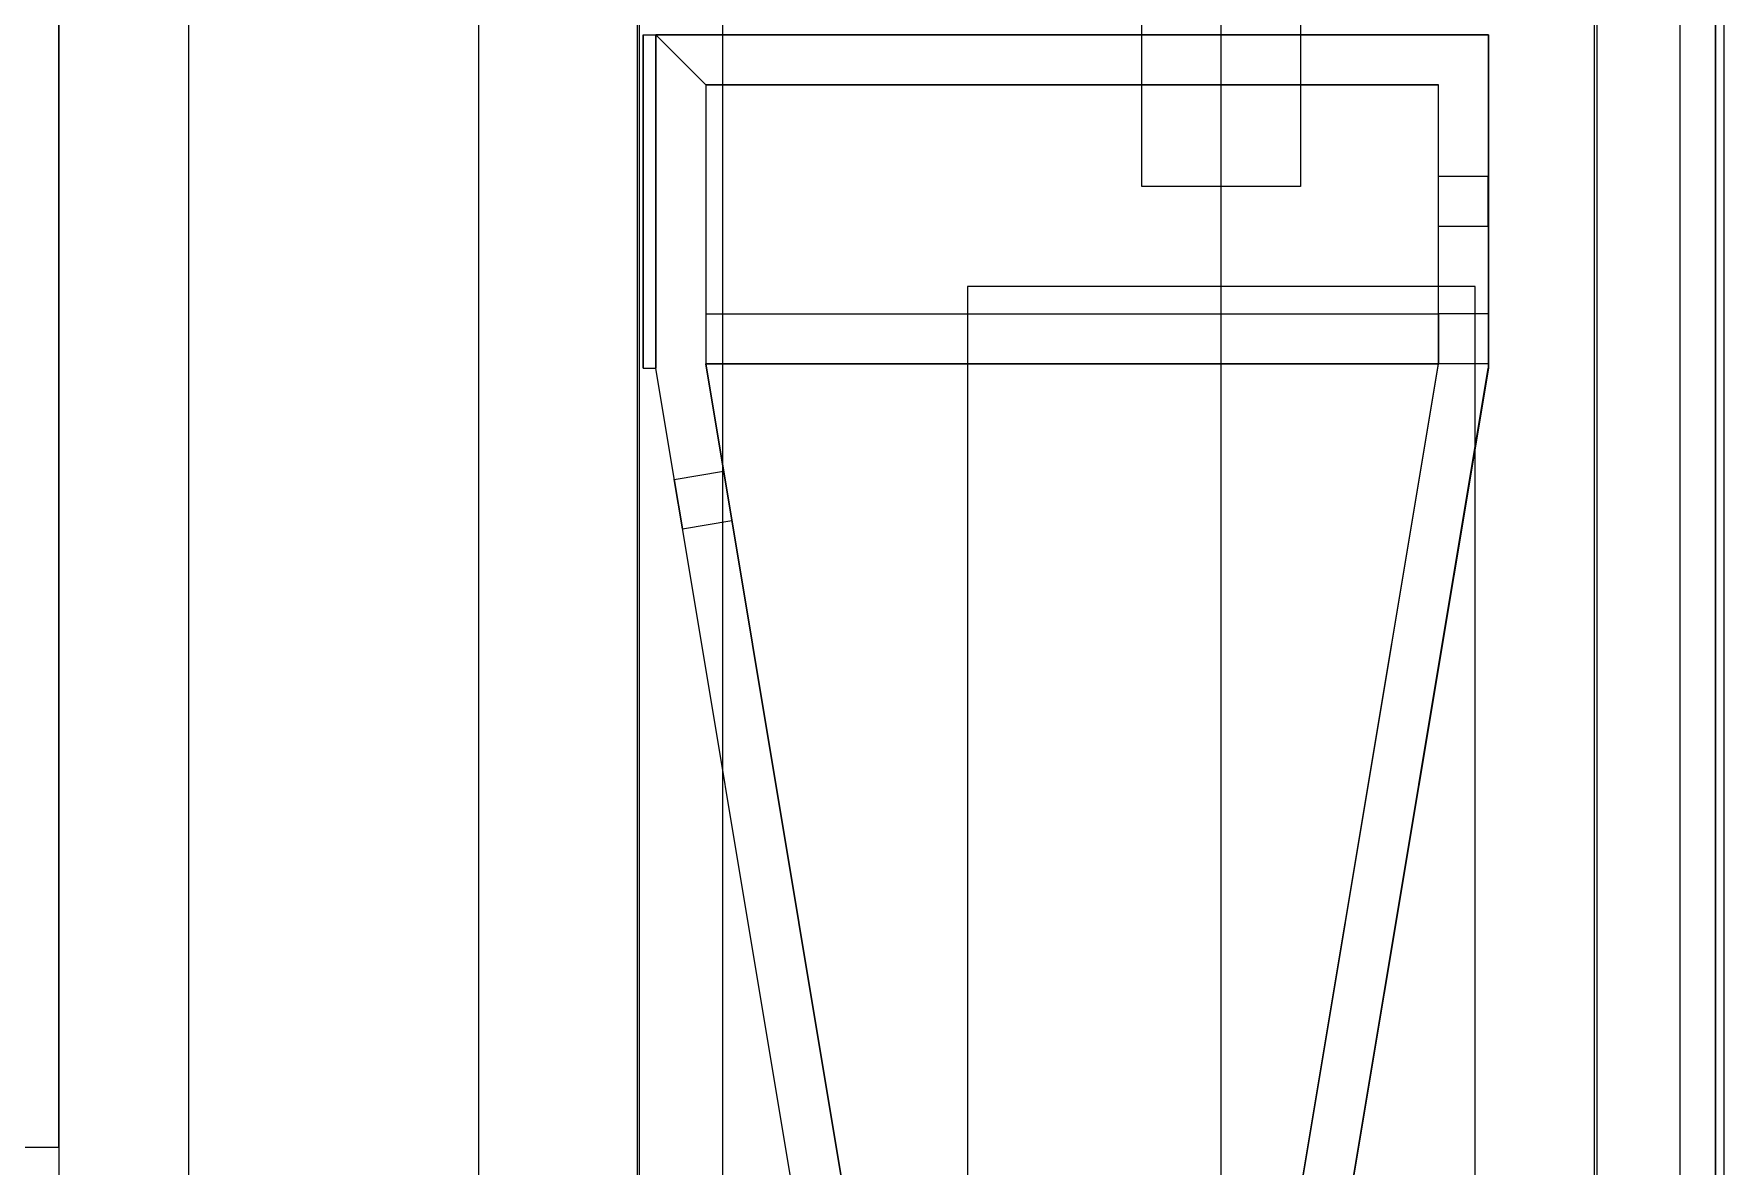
# Model space of a CAD drawing. Extents: x 11992 to 29481, y -6727 to 6811.
# Drawn here: x 25175.7 to 25581.7, y 2183.4 to 2455.3 of the extents above; entities that cross this region are included whole.
import ezdxf

# ---------------------------------------------------------------- set-up
doc = ezdxf.new("R2010")
doc.units = 0
doc.header["$MEASUREMENT"] = 0
doc.layers.get('0').update_dxf_attribs({"color": 8, "linetype": 'CONTINUOUS'})
doc.layers.add('FF-FINISH【完成面】', color=8, linetype='CONTINUOUS')

msp = doc.modelspace()

# ---------------------------------------------------------------- linework, layer by layer
for p, q in [((25321.21, 1865.57, -35.41), (25321.21, 2965.56, -35.41)), ((25321.21, 1865.57, -55.41), (25321.21, 2965.56, -55.41)), ((25571.2, 1865.57, -35.41), (25571.2, 2965.56, -35.41)), ((25571.2, 1865.57, -55.41), (25571.2, 2965.56, -55.41)), ((25341.21, 1885.57, -35.41), (25341.21, 2945.56, -35.41)), ((25341.21, 1885.57, -55.41), (25341.21, 2945.56, -55.41)), ((25551.21, 1885.57, -35.41), (25551.2, 2945.56, -35.41)), ((25551.21, 1885.57, -55.41), (25551.2, 2945.56, -55.41)), ((25212.92, 2078.61, -35.41), (25212.92, 2854.6, -35.41)), ((25212.92, 2078.61, 264.59), (25212.92, 2854.6, 264.59)), ((25282.58, 2078.61, -35.41), (25282.58, 2854.6, -35.41)), ((25282.58, 2078.61, 264.59), (25282.58, 2854.6, 264.59)), ((25320.7, 2078.61, -35.41), (25320.7, 2854.6, -35.41)), ((25320.7, 2078.61, 264.59), (25320.7, 2854.6, 264.59)), ((25550.49, 2854.6, -35.41), (25550.49, 2078.61, -35.41)), ((25550.49, 2854.6, 264.59), (25550.49, 2078.61, 264.59)), ((25181.67, 2814.83, -35.41), (25181.67, 2118.38, -35.41)), ((25181.67, 2814.83, 264.59), (25181.67, 2118.38, 264.59)), ((25581.74, 2118.38, -35.41), (25581.74, 2814.83, -35.41)), ((25581.74, 2118.38, 264.59), (25581.74, 2814.83, 264.59)), ((25460.93, 2154.84, -35.41), (25460.93, 2778.26, -35.41)), ((25460.93, 2154.84, 264.59), (25460.93, 2778.26, 264.59)), ((25181.67, 2188.02, -35.41), (25181.67, 2745.18, -35.41)), ((25181.67, 2188.02, 264.59), (25181.67, 2745.18, 264.59)), ((25441.87, 2418.6, -35.41), (25441.87, 2514.51, -35.41)), ((25441.87, 2418.6, 264.59), (25441.87, 2514.51, 264.59)), ((25479.98, 2514.51, -35.41), (25479.98, 2418.6, -35.41)), ((25479.98, 2514.51, 264.59), (25479.98, 2418.6, 264.59)), ((25322.08, 2455.03, -1799.25), (25322.08, 2375.03, -1799.25)), ((25322.08, 2455.03, -2173.25), (25322.08, 2375.03, -2173.25)), ((25322.08, 2455.03, -2173.25), (25322.08, 2455.03, -1799.25)), ((25322.08, 2455.03, -1799.25), (25325.09, 2455.03, -1799.25)), ((25322.08, 2455.03, -2173.25), (25325.08, 2455.03, -2173.25)), ((25322.08, 2455.03, -2173.25), (25322.08, 2455.03, -1799.25)), ((25322.08, 2455.03, -2173.25), (25322.08, 2375.03, -2173.25)), ((25322.08, 2375.03, -1799.25), (25322.08, 2455.03, -1799.25)), ((25322.09, 2455.03, -551.24), (25322.09, 2375.03, -551.24)), ((25322.09, 2455.03, -925.25), (25322.09, 2375.03, -925.25)), ((25322.09, 2455.03, -925.25), (25322.09, 2455.03, -551.24)), ((25322.09, 2455.03, -551.24), (25325.09, 2455.03, -551.24)), ((25322.09, 2455.03, -925.25), (25325.09, 2455.03, -925.25)), ((25322.09, 2455.03, -925.25), (25322.09, 2455.03, -551.24)), ((25322.09, 2455.03, -925.25), (25322.09, 2375.03, -925.25)), ((25322.09, 2375.03, -551.24), (25322.09, 2455.03, -551.24)), ((25322.09, 2455.03, -1175.25), (25322.09, 2375.03, -1175.25)), ((25322.09, 2455.03, -1549.25), (25322.09, 2375.03, -1549.25)), ((25322.09, 2455.03, -1549.25), (25322.09, 2455.03, -1175.25)), ((25322.09, 2455.03, -1175.25), (25325.09, 2455.03, -1175.25)), ((25322.09, 2455.03, -1549.25), (25325.09, 2455.03, -1549.25)), ((25322.09, 2455.03, -1549.25), (25322.09, 2455.03, -1175.25)), ((25322.09, 2455.03, -1549.25), (25322.09, 2375.03, -1549.25)), ((25322.09, 2375.03, -1175.25), (25322.09, 2455.03, -1175.25)), ((25325.08, 2375.03, -2173.25), (25325.08, 2455.03, -2173.25)), ((25325.09, 2455.03, -1799.25), (25325.08, 2455.03, -2173.25)), ((25325.08, 2375.03, -2161.25), (25325.08, 2455.03, -2161.25)), ((25325.08, 2455.03, -2161.25), (25525.08, 2455.03, -2161.25)), ((25337.08, 2443.03, -2161.25), (25325.08, 2455.03, -2161.25)), ((25325.08, 2375.03, -2173.25), (25325.08, 2455.03, -2173.25)), ((25525.08, 2455.03, -2173.25), (25325.08, 2455.03, -2173.25)), ((25337.08, 2443.03, -2173.25), (25325.08, 2455.03, -2173.25)), ((25325.08, 2455.03, -2161.25), (25325.08, 2455.03, -2173.25)), ((25325.08, 2375.03, -2423.25), (25325.08, 2455.03, -2423.25)), ((25325.08, 2455.03, -2423.25), (25525.08, 2455.03, -2423.25)), ((25337.08, 2443.03, -2423.25), (25325.08, 2455.03, -2423.25)), ((25325.08, 2375.03, -2435.25), (25325.08, 2455.03, -2435.25)), ((25525.08, 2455.03, -2435.25), (25325.08, 2455.03, -2435.25)), ((25337.08, 2443.03, -2435.25), (25325.08, 2455.03, -2435.25)), ((25325.08, 2455.03, -2423.25), (25325.08, 2455.03, -2435.25)), ((25325.09, 2375.03, -289.24), (25325.09, 2455.03, -289.24)), ((25325.09, 2455.03, -289.24), (25525.09, 2455.03, -289.24)), ((25337.09, 2443.03, -289.24), (25325.09, 2455.03, -289.24)), ((25325.09, 2375.03, -301.24), (25325.09, 2455.03, -301.24)), ((25525.09, 2455.03, -301.24), (25325.09, 2455.03, -301.24)), ((25337.09, 2443.03, -301.24), (25325.09, 2455.03, -301.24)), ((25325.09, 2455.03, -289.24), (25325.09, 2455.03, -301.24)), ((25325.09, 2375.03, -551.24), (25325.09, 2455.03, -551.24)), ((25325.09, 2455.03, -551.24), (25525.09, 2455.03, -551.25)), ((25337.09, 2443.03, -551.24), (25325.09, 2455.03, -551.24)), ((25325.09, 2375.03, -563.24), (25325.09, 2455.03, -563.24)), ((25525.09, 2455.03, -563.25), (25325.09, 2455.03, -563.24)), ((25337.09, 2443.03, -563.24), (25325.09, 2455.03, -563.24)), ((25325.09, 2455.03, -551.24), (25325.09, 2455.03, -563.24)), ((25325.09, 2455.03, -551.24), (25325.09, 2375.03, -551.24)), ((25325.09, 2375.03, -925.25), (25325.09, 2455.03, -925.25)), ((25325.09, 2455.03, -551.24), (25325.09, 2455.03, -925.25)), ((25325.09, 2375.03, -913.25), (25325.09, 2455.03, -913.25)), ((25325.09, 2455.03, -913.25), (25525.09, 2455.03, -913.25)), ((25337.09, 2443.03, -913.25), (25325.09, 2455.03, -913.25)), ((25325.09, 2375.03, -925.25), (25325.09, 2455.03, -925.25)), ((25525.09, 2455.03, -925.25), (25325.09, 2455.03, -925.25)), ((25337.09, 2443.03, -925.25), (25325.09, 2455.03, -925.25)), ((25325.09, 2455.03, -913.25), (25325.09, 2455.03, -925.25)), ((25325.09, 2375.03, -1175.25), (25325.09, 2455.03, -1175.25)), ((25325.09, 2455.03, -1175.25), (25525.09, 2455.03, -1175.25)), ((25337.09, 2443.03, -1175.25), (25325.09, 2455.03, -1175.25)), ((25325.09, 2375.03, -1187.25), (25325.09, 2455.03, -1187.25)), ((25525.09, 2455.03, -1187.25), (25325.09, 2455.03, -1187.25)), ((25337.09, 2443.03, -1187.25), (25325.09, 2455.03, -1187.25)), ((25325.09, 2455.03, -1175.25), (25325.09, 2455.03, -1187.25)), ((25325.09, 2455.03, -1175.25), (25325.09, 2375.03, -1175.25)), ((25325.09, 2375.03, -1549.25), (25325.09, 2455.03, -1549.25)), ((25325.09, 2455.03, -1175.25), (25325.09, 2455.03, -1549.25)), ((25325.09, 2375.03, -1537.25), (25325.09, 2455.03, -1537.25)), ((25325.09, 2455.03, -1537.25), (25525.09, 2455.03, -1537.25)), ((25337.09, 2443.03, -1537.25), (25325.09, 2455.03, -1537.25)), ((25325.09, 2375.03, -1549.25), (25325.09, 2455.03, -1549.25)), ((25525.09, 2455.03, -1549.25), (25325.09, 2455.03, -1549.25)), ((25337.09, 2443.03, -1549.25), (25325.09, 2455.03, -1549.25)), ((25325.09, 2455.03, -1537.25), (25325.09, 2455.03, -1549.25)), ((25325.09, 2375.03, -1799.25), (25325.09, 2455.03, -1799.25)), ((25325.09, 2455.03, -1799.25), (25525.09, 2455.03, -1799.25)), ((25337.08, 2443.03, -1799.25), (25325.09, 2455.03, -1799.25)), ((25325.09, 2375.03, -1811.25), (25325.09, 2455.03, -1811.25)), ((25525.09, 2455.03, -1811.25), (25325.09, 2455.03, -1811.25)), ((25337.08, 2443.03, -1811.25), (25325.09, 2455.03, -1811.25)), ((25325.09, 2455.03, -1799.25), (25325.09, 2455.03, -1811.25)), ((25325.09, 2455.03, -1799.25), (25325.09, 2375.03, -1799.25)), ((25525.08, 2455.03, -2161.25), (25525.09, 2375.03, -2161.25)), ((25525.08, 2455.03, -2173.25), (25525.09, 2375.03, -2173.25)), ((25525.08, 2455.03, -2161.25), (25525.08, 2455.03, -2173.25)), ((25525.08, 2455.03, -2423.25), (25525.08, 2375.03, -2423.25)), ((25525.08, 2455.03, -2435.25), (25525.08, 2375.03, -2435.25)), ((25525.08, 2455.03, -2423.25), (25525.08, 2455.03, -2435.25)), ((25525.09, 2455.03, -289.24), (25525.09, 2375.03, -289.24)), ((25525.09, 2455.03, -301.24), (25525.09, 2375.03, -301.24)), ((25525.09, 2455.03, -289.24), (25525.09, 2455.03, -301.24)), ((25525.09, 2455.03, -551.25), (25525.09, 2375.03, -551.25)), ((25525.09, 2455.03, -563.25), (25525.09, 2375.03, -563.25)), ((25525.09, 2455.03, -551.25), (25525.09, 2455.03, -563.25)), ((25525.09, 2455.03, -913.25), (25525.09, 2375.03, -913.25)), ((25525.09, 2455.03, -925.25), (25525.09, 2375.03, -925.25)), ((25525.09, 2455.03, -913.25), (25525.09, 2455.03, -925.25)), ((25525.09, 2455.03, -1175.25), (25525.09, 2375.03, -1175.25)), ((25525.09, 2455.03, -1187.25), (25525.09, 2375.03, -1187.25)), ((25525.09, 2455.03, -1175.25), (25525.09, 2455.03, -1187.25)), ((25525.09, 2455.03, -1537.25), (25525.09, 2375.03, -1537.25)), ((25525.09, 2455.03, -1549.25), (25525.09, 2375.03, -1549.25)), ((25525.09, 2455.03, -1537.25), (25525.09, 2455.03, -1549.25)), ((25525.09, 2455.03, -1799.25), (25525.09, 2375.03, -1799.25)), ((25525.09, 2455.03, -1811.25), (25525.09, 2375.03, -1811.25)), ((25525.09, 2455.03, -1799.25), (25525.09, 2455.03, -1811.25)), ((25337.08, 2443.03, -1799.25), (25513.08, 2443.03, -1799.25)), ((25337.08, 2443.03, -1799.25), (25337.09, 2376.02, -1799.25)), ((25513.08, 2443.03, -1811.25), (25337.08, 2443.03, -1811.25)), ((25337.08, 2443.03, -1811.25), (25337.09, 2376.02, -1811.25)), ((25337.08, 2443.03, -1799.25), (25337.08, 2443.03, -1811.25)), ((25337.08, 2443.03, -2161.25), (25513.08, 2443.03, -2161.25)), ((25337.08, 2443.03, -2161.25), (25337.08, 2376.02, -2161.25)), ((25513.08, 2443.03, -2173.25), (25337.08, 2443.03, -2173.25)), ((25337.08, 2443.03, -2173.25), (25337.08, 2376.02, -2173.25)), ((25337.08, 2443.03, -2161.25), (25337.08, 2443.03, -2173.25)), ((25337.08, 2443.03, -2423.25), (25513.08, 2443.03, -2423.25)), ((25337.08, 2443.03, -2423.25), (25337.08, 2376.02, -2423.25)), ((25513.08, 2443.03, -2435.25), (25337.08, 2443.03, -2435.25)), ((25337.08, 2443.03, -2435.25), (25337.08, 2376.02, -2435.25)), ((25337.08, 2443.03, -2423.25), (25337.08, 2443.03, -2435.25)), ((25337.09, 2443.03, -289.24), (25513.09, 2443.03, -289.24)), ((25337.09, 2443.03, -289.24), (25337.09, 2376.02, -289.24)), ((25513.09, 2443.03, -301.24), (25337.09, 2443.03, -301.24)), ((25337.09, 2443.03, -301.24), (25337.09, 2376.02, -301.24)), ((25337.09, 2443.03, -289.24), (25337.09, 2443.03, -301.24)), ((25337.09, 2443.03, -551.24), (25513.09, 2443.03, -551.25)), ((25337.09, 2443.03, -551.24), (25337.09, 2376.02, -551.24)), ((25513.09, 2443.03, -563.25), (25337.09, 2443.03, -563.24)), ((25337.09, 2443.03, -563.24), (25337.09, 2376.02, -563.24)), ((25337.09, 2443.03, -551.24), (25337.09, 2443.03, -563.24)), ((25337.09, 2443.03, -913.25), (25513.09, 2443.03, -913.25)), ((25337.09, 2443.03, -913.25), (25337.09, 2376.02, -913.25)), ((25513.09, 2443.03, -925.25), (25337.09, 2443.03, -925.25)), ((25337.09, 2443.03, -925.25), (25337.09, 2376.02, -925.25)), ((25337.09, 2443.03, -913.25), (25337.09, 2443.03, -925.25)), ((25337.09, 2443.03, -1175.25), (25513.09, 2443.03, -1175.25)), ((25337.09, 2443.03, -1175.25), (25337.09, 2376.02, -1175.25)), ((25513.09, 2443.03, -1187.25), (25337.09, 2443.03, -1187.25)), ((25337.09, 2443.03, -1187.25), (25337.09, 2376.02, -1187.25)), ((25337.09, 2443.03, -1175.25), (25337.09, 2443.03, -1187.25)), ((25337.09, 2443.03, -1537.25), (25513.09, 2443.03, -1537.25)), ((25337.09, 2443.03, -1537.25), (25337.09, 2376.02, -1537.25)), ((25513.09, 2443.03, -1549.25), (25337.09, 2443.03, -1549.25)), ((25337.09, 2443.03, -1549.25), (25337.09, 2376.02, -1549.25)), ((25337.09, 2443.03, -1537.25), (25337.09, 2443.03, -1549.25)), ((25513.09, 2376.02, -1799.25), (25513.08, 2443.03, -1799.25)), ((25513.08, 2376.02, -1811.25), (25513.08, 2443.03, -1811.25)), ((25513.08, 2443.03, -1799.25), (25513.08, 2443.03, -1811.25)), ((25513.08, 2376.02, -2161.25), (25513.08, 2443.03, -2161.25)), ((25513.08, 2376.02, -2173.25), (25513.08, 2443.03, -2173.25)), ((25513.08, 2443.03, -2161.25), (25513.08, 2443.03, -2173.25)), ((25513.08, 2376.02, -2423.25), (25513.08, 2443.03, -2423.25)), ((25513.08, 2376.02, -2435.25), (25513.08, 2443.03, -2435.25)), ((25513.08, 2443.03, -2423.25), (25513.08, 2443.03, -2435.25)), ((25513.09, 2376.02, -289.24), (25513.09, 2443.03, -289.24)), ((25513.09, 2376.02, -301.24), (25513.09, 2443.03, -301.24)), ((25513.09, 2443.03, -289.24), (25513.09, 2443.03, -301.24)), ((25513.09, 2376.02, -551.25), (25513.09, 2443.03, -551.25)), ((25513.09, 2376.02, -563.25), (25513.09, 2443.03, -563.25)), ((25513.09, 2443.03, -551.25), (25513.09, 2443.03, -563.25)), ((25513.09, 2376.02, -913.25), (25513.09, 2443.03, -913.25)), ((25513.09, 2376.02, -925.25), (25513.09, 2443.03, -925.25)), ((25513.09, 2443.03, -913.25), (25513.09, 2443.03, -925.25)), ((25513.09, 2376.02, -1175.25), (25513.09, 2443.03, -1175.25)), ((25513.09, 2376.02, -1187.25), (25513.09, 2443.03, -1187.25)), ((25513.09, 2443.03, -1175.25), (25513.09, 2443.03, -1187.25)), ((25513.09, 2376.02, -1537.25), (25513.09, 2443.03, -1537.25)), ((25513.09, 2376.02, -1549.25), (25513.09, 2443.03, -1549.25)), ((25513.09, 2443.03, -1537.25), (25513.09, 2443.03, -1549.25)), ((25513.08, 2409.03, -1811.25), (25513.08, 2421.03, -1811.25)), ((25513.08, 2409.03, -2161.25), (25513.08, 2421.03, -2161.25)), ((25513.08, 2421.03, -1811.25), (25513.08, 2421.03, -2161.25)), ((25525.09, 2421.03, -1811.25), (25513.08, 2421.03, -1811.25)), ((25525.08, 2421.03, -2161.25), (25513.08, 2421.03, -2161.25)), ((25513.09, 2409.03, -563.25), (25513.09, 2421.03, -563.25)), ((25513.09, 2409.03, -913.25), (25513.09, 2421.03, -913.25)), ((25513.09, 2421.03, -563.25), (25513.09, 2421.03, -913.25)), ((25525.09, 2421.03, -563.25), (25513.09, 2421.03, -563.25)), ((25525.09, 2421.03, -913.25), (25513.09, 2421.03, -913.25)), ((25513.09, 2409.03, -1187.25), (25513.09, 2421.03, -1187.25)), ((25513.09, 2409.03, -1537.25), (25513.09, 2421.03, -1537.25)), ((25513.09, 2421.03, -1187.25), (25513.09, 2421.03, -1537.25)), ((25525.09, 2421.03, -1187.25), (25513.09, 2421.03, -1187.25)), ((25525.09, 2421.03, -1537.25), (25513.09, 2421.03, -1537.25)), ((25525.08, 2409.03, -2161.25), (25525.08, 2421.03, -2161.25)), ((25525.08, 2421.03, -2161.25), (25525.09, 2421.03, -1811.25)), ((25525.09, 2409.03, -563.25), (25525.09, 2421.03, -563.25)), ((25525.09, 2409.03, -913.25), (25525.09, 2421.03, -913.25)), ((25525.09, 2421.03, -913.25), (25525.09, 2421.03, -563.25)), ((25525.09, 2409.03, -1187.25), (25525.09, 2421.03, -1187.25)), ((25525.09, 2409.03, -1537.25), (25525.09, 2421.03, -1537.25)), ((25525.09, 2421.03, -1537.25), (25525.09, 2421.03, -1187.25)), ((25525.09, 2409.03, -1811.25), (25525.09, 2421.03, -1811.25)), ((25479.98, 2418.6, -35.41), (25441.87, 2418.6, -35.41)), ((25479.98, 2418.6, 264.59), (25441.87, 2418.6, 264.59)), ((25441.87, 2418.6, -35.41), (25441.87, 2418.6, 264.59)), ((25479.98, 2418.6, -35.41), (25479.98, 2418.6, 264.59)), ((25479.98, 2418.6, -35.41), (25479.98, 2418.6, 264.59)), ((25513.08, 2409.03, -2161.25), (25513.08, 2409.03, -1811.25)), ((25525.08, 2409.03, -2161.25), (25513.08, 2409.03, -2161.25)), ((25525.09, 2409.03, -1811.25), (25513.08, 2409.03, -1811.25)), ((25513.09, 2409.03, -913.25), (25513.09, 2409.03, -563.25)), ((25525.09, 2409.03, -913.25), (25513.09, 2409.03, -913.25)), ((25525.09, 2409.03, -563.25), (25513.09, 2409.03, -563.25)), ((25513.09, 2409.03, -1537.25), (25513.09, 2409.03, -1187.25)), ((25525.09, 2409.03, -1537.25), (25513.09, 2409.03, -1537.25)), ((25525.09, 2409.03, -1187.25), (25513.09, 2409.03, -1187.25)), ((25525.08, 2409.03, -2161.25), (25525.09, 2409.03, -1811.25)), ((25525.09, 2409.03, -913.25), (25525.09, 2409.03, -563.25)), ((25525.09, 2409.03, -1537.25), (25525.09, 2409.03, -1187.25)), ((25399.94, 2394.62, -35.41), (25399.94, 2154.84, -35.41)), ((25521.91, 2394.62, -35.41), (25399.94, 2394.62, -35.41)), ((25399.94, 2394.62, 264.59), (25399.94, 2154.84, 264.59)), ((25521.91, 2394.62, 264.59), (25399.94, 2394.62, 264.59)), ((25399.94, 2394.62, -35.41), (25399.94, 2394.62, 264.59)), ((25399.94, 2394.62, -35.41), (25399.94, 2394.62, 264.59)), ((25521.91, 2154.84, -35.41), (25521.91, 2394.62, -35.41)), ((25521.91, 2154.84, 264.59), (25521.91, 2394.62, 264.59)), ((25521.91, 2394.62, -35.41), (25521.91, 2394.62, 264.59)), ((25337.08, 2388.02, -2423.25), (25513.08, 2388.02, -2423.25)), ((25337.08, 2388.02, -2423.25), (25337.08, 2376.02, -2423.25)), ((25337.08, 2388.02, -2435.25), (25513.08, 2388.02, -2435.25)), ((25337.08, 2388.02, -2435.25), (25337.08, 2376.02, -2435.25)), ((25337.08, 2388.02, -2423.25), (25337.08, 2388.02, -2435.25)), ((25337.09, 2388.02, -551.24), (25513.09, 2388.02, -551.25)), ((25337.09, 2388.02, -551.24), (25337.09, 2376.02, -551.24)), ((25337.09, 2388.02, -563.24), (25513.09, 2388.02, -563.25)), ((25337.09, 2388.02, -563.24), (25337.09, 2376.02, -563.24)), ((25337.09, 2388.02, -551.24), (25337.09, 2388.02, -563.24)), ((25337.09, 2388.02, -1175.25), (25513.09, 2388.02, -1175.25)), ((25337.09, 2388.02, -1175.25), (25337.09, 2376.02, -1175.25)), ((25337.09, 2388.02, -1187.25), (25513.09, 2388.02, -1187.25)), ((25337.09, 2388.02, -1187.25), (25337.09, 2376.02, -1187.25)), ((25337.09, 2388.02, -1175.25), (25337.09, 2388.02, -1187.25)), ((25337.09, 2388.02, -1799.25), (25513.08, 2388.02, -1799.25)), ((25337.09, 2388.02, -1799.25), (25337.09, 2376.02, -1799.25)), ((25337.09, 2388.02, -1811.25), (25513.08, 2388.02, -1811.25)), ((25337.09, 2388.02, -1811.25), (25337.09, 2376.02, -1811.25)), ((25337.09, 2388.02, -1799.25), (25337.09, 2388.02, -1811.25)), ((25513.08, 2376.02, -1799.25), (25513.08, 2388.02, -1799.25)), ((25513.08, 2388.02, -1811.25), (25513.08, 2376.02, -1811.25)), ((25513.08, 2388.02, -1799.25), (25513.08, 2388.02, -1811.25)), ((25513.09, 2388.02, -1549.25), (25513.08, 2388.02, -1799.25)), ((25513.08, 2388.02, -1799.25), (25513.08, 2376.02, -1799.25)), ((25525.09, 2388.02, -1799.25), (25513.08, 2388.02, -1799.25)), ((25513.08, 2376.02, -2423.25), (25513.08, 2388.02, -2423.25)), ((25513.08, 2388.02, -2435.25), (25513.08, 2376.02, -2435.25)), ((25513.08, 2388.02, -2423.25), (25513.08, 2388.02, -2435.25)), ((25513.08, 2388.02, -2173.25), (25513.08, 2388.02, -2423.25)), ((25513.08, 2388.02, -2423.25), (25513.08, 2376.02, -2423.25)), ((25513.08, 2388.02, -2173.25), (25513.08, 2376.02, -2173.25)), ((25525.09, 2388.02, -2173.25), (25513.08, 2388.02, -2173.25)), ((25525.08, 2388.02, -2423.25), (25513.08, 2388.02, -2423.25)), ((25513.09, 2376.02, -551.25), (25513.09, 2388.02, -551.25)), ((25513.09, 2388.02, -563.25), (25513.09, 2376.02, -563.25)), ((25513.09, 2388.02, -551.25), (25513.09, 2388.02, -563.25)), ((25513.09, 2388.02, -301.24), (25513.09, 2388.02, -551.25)), ((25513.09, 2388.02, -551.25), (25513.09, 2376.02, -551.25)), ((25513.09, 2388.02, -301.24), (25513.09, 2376.02, -301.24)), ((25525.09, 2388.02, -301.24), (25513.09, 2388.02, -301.24)), ((25525.09, 2388.02, -551.25), (25513.09, 2388.02, -551.25)), ((25513.09, 2376.02, -1175.25), (25513.09, 2388.02, -1175.25)), ((25513.09, 2388.02, -1187.25), (25513.09, 2376.02, -1187.25)), ((25513.09, 2388.02, -1175.25), (25513.09, 2388.02, -1187.25)), ((25513.09, 2388.02, -925.25), (25513.09, 2388.02, -1175.25)), ((25513.09, 2388.02, -1175.25), (25513.09, 2376.02, -1175.25)), ((25513.09, 2388.02, -925.25), (25513.09, 2376.02, -925.25)), ((25525.09, 2388.02, -925.25), (25513.09, 2388.02, -925.25)), ((25525.09, 2388.02, -1175.25), (25513.09, 2388.02, -1175.25)), ((25513.09, 2388.02, -1549.25), (25513.09, 2376.02, -1549.25)), ((25525.09, 2388.02, -1549.25), (25513.09, 2388.02, -1549.25)), ((25525.09, 2388.02, -2173.25), (25525.08, 2388.02, -2423.25)), ((25525.08, 2388.02, -2423.25), (25525.08, 2376.02, -2423.25)), ((25525.09, 2388.02, -301.24), (25525.09, 2388.02, -551.25)), ((25525.09, 2388.02, -551.25), (25525.09, 2376.02, -551.25)), ((25525.09, 2388.02, -301.24), (25525.09, 2376.02, -301.24)), ((25525.09, 2388.02, -925.25), (25525.09, 2388.02, -1175.25)), ((25525.09, 2388.02, -1175.25), (25525.09, 2376.02, -1175.25)), ((25525.09, 2388.02, -925.25), (25525.09, 2376.02, -925.25)), ((25525.09, 2388.02, -1549.25), (25525.09, 2388.02, -1799.25)), ((25525.09, 2388.02, -1799.25), (25525.09, 2376.02, -1799.25)), ((25525.09, 2388.02, -1549.25), (25525.09, 2376.02, -1549.25)), ((25525.09, 2388.02, -2173.25), (25525.09, 2376.02, -2173.25)), ((25337.08, 2376.02, -2161.25), (25387.02, 2076.43, -2161.25)), ((25387.02, 2076.43, -2173.25), (25337.08, 2376.02, -2173.25)), ((25337.08, 2376.02, -2161.25), (25337.08, 2376.02, -2173.25)), ((25513.08, 2376.02, -2423.25), (25337.08, 2376.02, -2423.25)), ((25337.08, 2376.02, -2435.25), (25513.08, 2376.02, -2435.25)), ((25337.08, 2376.02, -2423.25), (25337.08, 2376.02, -2435.25)), ((25337.08, 2376.02, -2423.25), (25387.02, 2076.43, -2423.25)), ((25387.02, 2076.43, -2435.25), (25337.08, 2376.02, -2435.25)), ((25337.08, 2376.02, -2423.25), (25337.08, 2376.02, -2435.25)), ((25337.09, 2376.02, -289.24), (25387.02, 2076.44, -289.24)), ((25387.02, 2076.44, -301.24), (25337.09, 2376.02, -301.24)), ((25337.09, 2376.02, -289.24), (25337.09, 2376.02, -301.24)), ((25513.09, 2376.02, -551.25), (25337.09, 2376.02, -551.24)), ((25337.09, 2376.02, -563.24), (25513.09, 2376.02, -563.25)), ((25337.09, 2376.02, -551.24), (25337.09, 2376.02, -563.24)), ((25337.09, 2376.02, -551.24), (25387.02, 2076.44, -551.24)), ((25387.02, 2076.44, -563.24), (25337.09, 2376.02, -563.24)), ((25337.09, 2376.02, -551.24), (25337.09, 2376.02, -563.24)), ((25337.09, 2376.02, -913.25), (25387.02, 2076.44, -913.25)), ((25387.02, 2076.44, -925.25), (25337.09, 2376.02, -925.25)), ((25337.09, 2376.02, -913.25), (25337.09, 2376.02, -925.25)), ((25513.09, 2376.02, -1175.25), (25337.09, 2376.02, -1175.25)), ((25337.09, 2376.02, -1187.25), (25513.09, 2376.02, -1187.25)), ((25337.09, 2376.02, -1175.25), (25337.09, 2376.02, -1187.25)), ((25337.09, 2376.02, -1175.25), (25387.02, 2076.44, -1175.25)), ((25387.02, 2076.44, -1187.25), (25337.09, 2376.02, -1187.25)), ((25337.09, 2376.02, -1175.25), (25337.09, 2376.02, -1187.25)), ((25337.09, 2376.02, -1537.25), (25387.02, 2076.43, -1537.25)), ((25387.02, 2076.43, -1549.25), (25337.09, 2376.02, -1549.25)), ((25337.09, 2376.02, -1537.25), (25337.09, 2376.02, -1549.25)), ((25513.08, 2376.02, -1799.25), (25337.09, 2376.02, -1799.25)), ((25337.09, 2376.02, -1811.25), (25513.08, 2376.02, -1811.25)), ((25337.09, 2376.02, -1799.25), (25337.09, 2376.02, -1811.25)), ((25337.09, 2376.02, -1799.25), (25387.02, 2076.43, -1799.25)), ((25387.02, 2076.43, -1811.25), (25337.09, 2376.02, -1811.25)), ((25337.09, 2376.02, -1799.25), (25337.09, 2376.02, -1811.25)), ((25463.15, 2076.44, -1175.25), (25513.09, 2376.02, -1175.25)), ((25463.15, 2076.44, -1187.25), (25513.09, 2376.02, -1187.25)), ((25463.15, 2076.44, -1537.25), (25513.09, 2376.02, -1537.25)), ((25463.15, 2076.44, -1549.25), (25513.09, 2376.02, -1549.25)), ((25463.15, 2076.43, -1799.25), (25513.09, 2376.02, -1799.25)), ((25463.15, 2076.43, -1811.25), (25513.08, 2376.02, -1811.25)), ((25463.15, 2076.43, -2161.25), (25513.08, 2376.02, -2161.25)), ((25463.15, 2076.43, -2173.25), (25513.08, 2376.02, -2173.25)), ((25463.15, 2076.43, -2423.25), (25513.08, 2376.02, -2423.25)), ((25463.15, 2076.43, -2435.25), (25513.08, 2376.02, -2435.25)), ((25463.16, 2076.44, -289.24), (25513.09, 2376.02, -289.24)), ((25463.16, 2076.44, -301.24), (25513.09, 2376.02, -301.24)), ((25463.16, 2076.44, -551.24), (25513.09, 2376.02, -551.25)), ((25463.16, 2076.44, -563.24), (25513.09, 2376.02, -563.25)), ((25463.16, 2076.44, -913.25), (25513.09, 2376.02, -913.25)), ((25463.16, 2076.44, -925.25), (25513.09, 2376.02, -925.25)), ((25513.08, 2376.02, -1799.25), (25513.08, 2376.02, -1811.25)), ((25513.09, 2376.02, -1799.25), (25513.08, 2376.02, -1811.25)), ((25513.09, 2376.02, -1549.25), (25513.08, 2376.02, -1799.25)), ((25525.09, 2376.02, -1799.25), (25513.08, 2376.02, -1799.25)), ((25513.08, 2376.02, -2161.25), (25513.08, 2376.02, -2173.25)), ((25513.08, 2376.02, -2423.25), (25513.08, 2376.02, -2435.25)), ((25513.08, 2376.02, -2423.25), (25513.08, 2376.02, -2435.25)), ((25513.08, 2376.02, -2173.25), (25513.08, 2376.02, -2423.25)), ((25525.08, 2376.02, -2423.25), (25513.08, 2376.02, -2423.25)), ((25525.09, 2376.02, -2173.25), (25513.08, 2376.02, -2173.25)), ((25513.09, 2376.02, -289.24), (25513.09, 2376.02, -301.24)), ((25513.09, 2376.02, -551.25), (25513.09, 2376.02, -563.25)), ((25513.09, 2376.02, -551.25), (25513.09, 2376.02, -563.25)), ((25513.09, 2376.02, -301.24), (25513.09, 2376.02, -551.25)), ((25525.09, 2376.02, -551.25), (25513.09, 2376.02, -551.25)), ((25525.09, 2376.02, -301.24), (25513.09, 2376.02, -301.24)), ((25513.09, 2376.02, -913.25), (25513.09, 2376.02, -925.25)), ((25513.09, 2376.02, -1175.25), (25513.09, 2376.02, -1187.25)), ((25513.09, 2376.02, -1175.25), (25513.09, 2376.02, -1187.25)), ((25513.09, 2376.02, -925.25), (25513.09, 2376.02, -1175.25)), ((25525.09, 2376.02, -1175.25), (25513.09, 2376.02, -1175.25)), ((25525.09, 2376.02, -925.25), (25513.09, 2376.02, -925.25)), ((25513.09, 2376.02, -1537.25), (25513.09, 2376.02, -1549.25)), ((25525.09, 2376.02, -1549.25), (25513.09, 2376.02, -1549.25)), ((25525.09, 2376.02, -2173.25), (25525.08, 2376.02, -2423.25)), ((25525.09, 2376.02, -301.24), (25525.09, 2376.02, -551.25)), ((25525.09, 2376.02, -925.25), (25525.09, 2376.02, -1175.25)), ((25525.09, 2376.02, -1549.25), (25525.09, 2376.02, -1799.25)), ((25322.08, 2375.03, -1799.25), (25322.08, 2375.03, -2173.25)), ((25322.08, 2375.03, -1799.25), (25325.09, 2375.03, -1799.25)), ((25322.08, 2375.03, -2173.25), (25325.08, 2375.03, -2173.25)), ((25322.08, 2375.03, -2173.25), (25322.08, 2375.03, -1799.25)), ((25322.09, 2375.03, -551.24), (25322.09, 2375.03, -925.25)), ((25322.09, 2375.03, -551.24), (25325.09, 2375.03, -551.24)), ((25322.09, 2375.03, -925.25), (25325.09, 2375.03, -925.25)), ((25322.09, 2375.03, -925.25), (25322.09, 2375.03, -551.24)), ((25322.09, 2375.03, -1175.25), (25322.09, 2375.03, -1549.25)), ((25322.09, 2375.03, -1175.25), (25325.09, 2375.03, -1175.25)), ((25322.09, 2375.03, -1549.25), (25325.09, 2375.03, -1549.25)), ((25322.09, 2375.03, -1549.25), (25322.09, 2375.03, -1175.25)), ((25325.09, 2375.03, -1799.25), (25325.08, 2375.03, -2173.25)), ((25375.02, 2075.44, -2161.25), (25325.08, 2375.03, -2161.25)), ((25375.02, 2075.44, -2173.25), (25325.08, 2375.03, -2173.25)), ((25325.08, 2375.03, -2161.25), (25325.08, 2375.03, -2173.25)), ((25375.02, 2075.44, -2423.25), (25325.08, 2375.03, -2423.25)), ((25375.02, 2075.44, -2435.25), (25325.08, 2375.03, -2435.25)), ((25325.08, 2375.03, -2423.25), (25325.08, 2375.03, -2435.25)), ((25375.02, 2075.44, -289.24), (25325.09, 2375.03, -289.24)), ((25375.02, 2075.44, -301.24), (25325.09, 2375.03, -301.24)), ((25325.09, 2375.03, -289.24), (25325.09, 2375.03, -301.24)), ((25375.02, 2075.44, -551.24), (25325.09, 2375.03, -551.24)), ((25375.02, 2075.44, -563.24), (25325.09, 2375.03, -563.24)), ((25325.09, 2375.03, -551.24), (25325.09, 2375.03, -563.24)), ((25325.09, 2375.03, -551.24), (25325.09, 2375.03, -925.25)), ((25375.02, 2075.44, -913.25), (25325.09, 2375.03, -913.25)), ((25375.02, 2075.44, -925.25), (25325.09, 2375.03, -925.25)), ((25325.09, 2375.03, -913.25), (25325.09, 2375.03, -925.25)), ((25375.02, 2075.44, -1175.25), (25325.09, 2375.03, -1175.25)), ((25375.02, 2075.44, -1187.25), (25325.09, 2375.03, -1187.25)), ((25325.09, 2375.03, -1175.25), (25325.09, 2375.03, -1187.25)), ((25325.09, 2375.03, -1175.25), (25325.09, 2375.03, -1549.25)), ((25375.02, 2075.44, -1537.25), (25325.09, 2375.03, -1537.25)), ((25375.02, 2075.44, -1549.25), (25325.09, 2375.03, -1549.25)), ((25325.09, 2375.03, -1537.25), (25325.09, 2375.03, -1549.25)), ((25375.02, 2075.44, -1799.25), (25325.09, 2375.03, -1799.25)), ((25375.02, 2075.44, -1811.25), (25325.09, 2375.03, -1811.25)), ((25325.09, 2375.03, -1799.25), (25325.09, 2375.03, -1811.25)), ((25475.15, 2075.44, -913.25), (25525.09, 2375.03, -913.25)), ((25525.09, 2375.03, -925.25), (25475.15, 2075.44, -925.25)), ((25475.15, 2075.44, -1175.25), (25525.09, 2375.03, -1175.25)), ((25525.09, 2375.03, -1187.25), (25475.15, 2075.44, -1187.25)), ((25475.15, 2075.44, -1537.25), (25525.09, 2375.03, -1537.25)), ((25525.09, 2375.03, -1549.25), (25475.15, 2075.44, -1549.25)), ((25475.15, 2075.44, -1799.25), (25525.09, 2375.03, -1799.25)), ((25525.09, 2375.03, -1811.25), (25475.15, 2075.44, -1811.25)), ((25475.15, 2075.44, -2161.25), (25525.09, 2375.03, -2161.25)), ((25525.09, 2375.03, -2173.25), (25475.15, 2075.44, -2173.25)), ((25475.15, 2075.44, -2423.25), (25525.08, 2375.03, -2423.25)), ((25525.08, 2375.03, -2435.25), (25475.15, 2075.44, -2435.25)), ((25475.16, 2075.44, -289.24), (25525.09, 2375.03, -289.24)), ((25525.09, 2375.03, -301.24), (25475.16, 2075.44, -301.24)), ((25475.16, 2075.44, -551.24), (25525.09, 2375.03, -551.25)), ((25525.09, 2375.03, -563.25), (25475.16, 2075.44, -563.24)), ((25525.08, 2375.03, -2423.25), (25525.08, 2375.03, -2435.25)), ((25525.09, 2375.03, -289.24), (25525.09, 2375.03, -301.24)), ((25525.09, 2375.03, -551.25), (25525.09, 2375.03, -563.25)), ((25525.09, 2375.03, -913.25), (25525.09, 2375.03, -925.25)), ((25525.09, 2375.03, -1175.25), (25525.09, 2375.03, -1187.25)), ((25525.09, 2375.03, -1537.25), (25525.09, 2375.03, -1549.25)), ((25525.09, 2375.03, -1799.25), (25525.09, 2375.03, -1811.25)), ((25525.09, 2375.03, -2161.25), (25525.09, 2375.03, -2173.25)), ((25329.54, 2348.3, -551.24), (25341.38, 2350.27, -551.24)), ((25329.54, 2348.3, -301.24), (25341.38, 2350.27, -301.24)), ((25329.54, 2348.3, -1175.25), (25341.38, 2350.27, -1175.25)), ((25329.54, 2348.3, -925.25), (25341.38, 2350.27, -925.25)), ((25329.54, 2348.29, -1799.25), (25341.38, 2350.27, -1799.25)), ((25329.54, 2348.3, -1549.25), (25341.38, 2350.27, -1549.25)), ((25329.54, 2348.29, -2423.25), (25341.38, 2350.27, -2423.25)), ((25329.54, 2348.29, -2173.25), (25341.38, 2350.27, -2173.25)), ((25331.51, 2336.46, -551.24), (25329.54, 2348.3, -551.24)), ((25329.54, 2348.3, -301.24), (25329.54, 2348.3, -551.24)), ((25329.54, 2348.3, -301.24), (25331.51, 2336.46, -301.24)), ((25331.51, 2336.46, -1175.25), (25329.54, 2348.3, -1175.25)), ((25329.54, 2348.3, -925.25), (25329.54, 2348.3, -1175.25)), ((25329.54, 2348.3, -925.25), (25331.51, 2336.46, -925.25)), ((25329.54, 2348.3, -1549.25), (25329.54, 2348.29, -1799.25)), ((25329.54, 2348.3, -1549.25), (25331.51, 2336.46, -1549.25)), ((25331.51, 2336.46, -1799.25), (25329.54, 2348.29, -1799.25)), ((25331.51, 2336.46, -2423.25), (25329.54, 2348.29, -2423.25)), ((25329.54, 2348.29, -2173.25), (25329.54, 2348.29, -2423.25)), ((25329.54, 2348.29, -2173.25), (25331.51, 2336.46, -2173.25)), ((25341.38, 2350.27, -551.24), (25343.35, 2338.43, -551.24)), ((25341.38, 2350.27, -551.24), (25341.38, 2350.27, -301.24)), ((25341.38, 2350.27, -301.24), (25343.35, 2338.43, -301.24)), ((25341.38, 2350.27, -1175.25), (25343.35, 2338.43, -1175.25)), ((25341.38, 2350.27, -1175.25), (25341.38, 2350.27, -925.25)), ((25341.38, 2350.27, -925.25), (25343.35, 2338.43, -925.25)), ((25341.38, 2350.27, -1799.25), (25343.35, 2338.43, -1799.25)), ((25341.38, 2350.27, -1799.25), (25341.38, 2350.27, -1549.25)), ((25341.38, 2350.27, -1549.25), (25343.35, 2338.43, -1549.25)), ((25341.38, 2350.27, -2423.25), (25343.35, 2338.43, -2423.25)), ((25341.38, 2350.27, -2423.25), (25341.38, 2350.27, -2173.25)), ((25341.38, 2350.27, -2173.25), (25343.35, 2338.43, -2173.25)), ((25331.51, 2336.46, -301.24), (25343.35, 2338.43, -301.24)), ((25331.51, 2336.46, -551.24), (25343.35, 2338.43, -551.24)), ((25331.51, 2336.46, -925.25), (25343.35, 2338.43, -925.25)), ((25331.51, 2336.46, -1175.25), (25343.35, 2338.43, -1175.25)), ((25331.51, 2336.46, -1549.25), (25343.35, 2338.43, -1549.25)), ((25331.51, 2336.46, -1799.25), (25343.35, 2338.43, -1799.25)), ((25331.51, 2336.46, -2173.25), (25343.35, 2338.43, -2173.25)), ((25331.51, 2336.46, -2423.25), (25343.35, 2338.43, -2423.25)), ((25331.51, 2336.46, -551.24), (25331.51, 2336.46, -301.24)), ((25331.51, 2336.46, -1175.25), (25331.51, 2336.46, -925.25)), ((25331.51, 2336.46, -1799.25), (25331.51, 2336.46, -1549.25)), ((25331.51, 2336.46, -2423.25), (25331.51, 2336.46, -2173.25)), ((25343.35, 2338.43, -551.24), (25343.35, 2338.43, -301.24)), ((25343.35, 2338.43, -1175.25), (25343.35, 2338.43, -925.25)), ((25343.35, 2338.43, -1799.25), (25343.35, 2338.43, -1549.25)), ((25343.35, 2338.43, -2423.25), (25343.35, 2338.43, -2173.25)), ((25035.88, 2188.02, -35.41), (25181.67, 2188.02, -35.41)), ((25035.88, 2188.02, 264.59), (25181.67, 2188.02, 264.59)), ((25181.67, 2188.02, -35.41), (25181.67, 2188.02, 264.59))]:
    msp.add_line(p, q)
at = {"layer": 'FF-FINISH【完成面】', "linetype": 'ByBlock', "elevation": 0}
for points in [[(25179.62, 4210.57), (25179.62, 3610.55), (25579.62, 3610.55), (25579.62, 750.48)], [(25579.62, 750.53), (25579.62, 3610.55), (25579.62, 3610.55), (25179.62, 3610.57)]]:
    msp.add_lwpolyline(points, dxfattribs=at)

doc.saveas('drawing.dxf')
